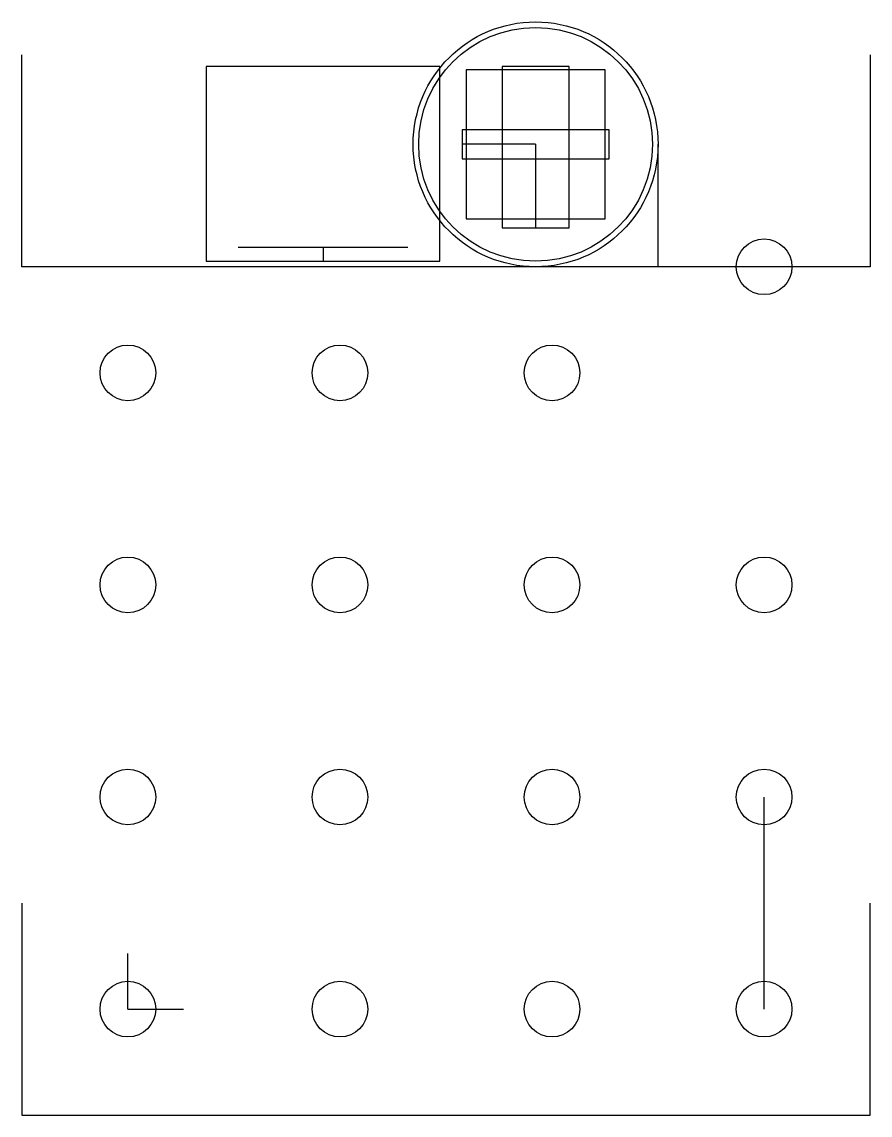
# Model space of a CAD drawing. Header units: millimetres. Extents: x -9.5 to 66.7, y -9.5 to 88.7.
import ezdxf

# ---------------------------------------------------------------- set-up
doc = ezdxf.new("R2010")
doc.units = ezdxf.units.MM
doc.layers.get('0').update_dxf_attribs({"linetype": 'CONTINUOUS'})

msp = doc.modelspace()

# ---------------------------------------------------------------- linework, layer by layer
for p, q in [((-9.525, 66.675), (-9.525, 85.725)), ((66.675, 85.725), (66.675, 66.675)), ((36.625, 77.675), (30.025, 77.675)), ((36.625, 77.675), (36.625, 70.175)), ((47.625, 66.675), (47.625, 77.675)), ((9.9148, 68.445), (25.1548, 68.445)), ((17.5348, 68.445), (17.5348, 67.175)), ((66.675, 66.675), (-9.525, 66.675)), ((57.15, 0), (57.15, 19.05)), ((-9.525, 9.525), (-9.525, -9.525)), ((66.675, -9.525), (66.675, 9.525)), ((0, 0), (0, 5)), ((0, 0), (5, 0)), ((-9.525, -9.525), (66.675, -9.525))]:
    msp.add_line(p, q)
for points in [[(28.025, 84.675), (7.0446, 84.675), (7.0446, 67.175), (28.025, 67.175)], [(39.625, 84.675), (33.625, 84.675), (33.625, 70.175), (39.625, 70.175)], [(42.875, 84.375), (30.375, 84.375), (30.375, 70.975), (42.875, 70.975)], [(43.225, 78.975), (30.025, 78.975), (30.025, 76.375), (43.225, 76.375)]]:
    msp.add_lwpolyline(points, close=True)
for centre, radius in [((36.625, 77.675), 11), ((36.625, 77.675), 10.5), ((57.15, 66.675), 2.5), ((0, 57.15), 2.5), ((19.05, 57.15), 2.5), ((38.1, 57.15), 2.5), ((0, 38.1), 2.5), ((19.05, 38.1), 2.5), ((38.1, 38.1), 2.5), ((57.15, 38.1), 2.5), ((0, 19.05), 2.5), ((19.05, 19.05), 2.5), ((38.1, 19.05), 2.5), ((57.15, 19.05), 2.5), ((0, 0), 2.5), ((19.05, 0), 2.5), ((38.1, 0), 2.5), ((57.15, 0), 2.5)]:
    msp.add_circle(centre, radius)

doc.saveas('drawing.dxf')
